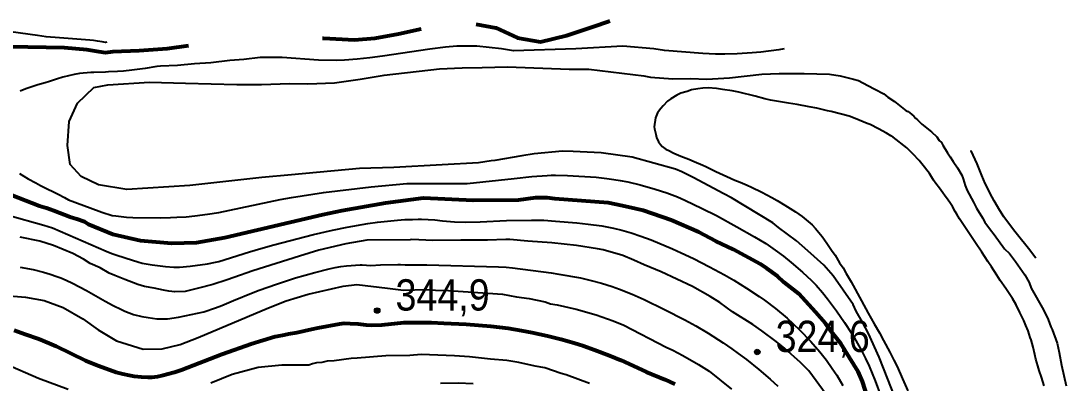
# Model space of a CAD drawing. Header units: metres. Extents: x 549268 to 556659, y 1838059 to 1844558.
# Drawn here: x 550588 to 551156, y 1843556 to 1843753 of the extents above; entities that cross this region are included whole.
import ezdxf

# ---------------------------------------------------------------- set-up
doc = ezdxf.new("R2010")
doc.units = ezdxf.units.M
doc.header["$LTSCALE"] = 0.8
for name, color, linetype, lineweight in [('1', 7, 'Continuous', 25), ('2', 7, 'Continuous', 53), ('5', 7, 'Continuous', 13)]:
    doc.layers.add(name, color=color, linetype=linetype, lineweight=lineweight)

msp = doc.modelspace()

# ---------------------------------------------------------------- hatches: boundary and pattern name
at = {"layer": '5'}
for points in [[(550783.25, 1843595.4, 1), (550780.25, 1843595.4, 1)], [(550990.01, 1843572.89, 1), (550987.01, 1843572.89, 1)]]:
    msp.add_hatch(color=256, dxfattribs=at).paths.add_polyline_path(points)

# ---------------------------------------------------------------- linework, layer by layer
at = {"layer": '1'}
for points in [[(550634.77, 1843741.27), (550633.94, 1843741.14), (550632.2, 1843741.45), (550629.64, 1843741.7), (550627.41, 1843742.13), (550625.45, 1843742.32), (550615.97, 1843742.98), (550608.91, 1843743.63), (550601.74, 1843744.15), (550596.94, 1843744.95), (550582.54, 1843746.95)], [(551003.22, 1843737.65), (551000.28, 1843737.1), (550990.39, 1843735.76), (550985.83, 1843735.38), (550977.53, 1843734.83), (550970.81, 1843734.67), (550965.82, 1843734.74), (550958.9, 1843735.09), (550938.04, 1843736.77), (550932.25, 1843737.57), (550915.35, 1843739.15), (550889.79, 1843737.57), (550855.96, 1843736.47), (550849.33, 1843737.59), (550835.89, 1843739.02), (550830.52, 1843739.13), (550825.17, 1843739.05), (550818.86, 1843738.53), (550810.35, 1843737.47), (550784.65, 1843733.61), (550777.74, 1843732.66), (550770.9, 1843731.95), (550763.99, 1843731.42), (550759.64, 1843731.35), (550749.84, 1843731.47), (550730.07, 1843732.94), (550726.93, 1843732.98), (550718.08, 1843732.83), (550709.17, 1843731.9), (550701.64, 1843731.23), (550691.27, 1843730), (550682.41, 1843729.41), (550673.21, 1843728.63), (550663.87, 1843728.17), (550662, 1843728.03), (550655.58, 1843726.97), (550651.25, 1843726.47), (550648.4, 1843726.05), (550643.87, 1843725.53), (550640.5, 1843725.34), (550635.64, 1843725.09), (550634.06, 1843724.91), (550627.69, 1843724.78), (550626.09, 1843724.79), (550619.87, 1843724.18), (550616.94, 1843723.65), (550613.92, 1843723), (550610.82, 1843722.25), (550607.36, 1843721.05)], [(550845.71, 1843677), (550843.7, 1843676.77), (550836.96, 1843675.75), (550817.19, 1843674.67), (550790.92, 1843673.2), (550772.19, 1843672.55), (550735.26, 1843669.23), (550719.1, 1843667.75), (550679.87, 1843663.27), (550645.61, 1843661.27), (550630.21, 1843663.76), (550620.78, 1843668.25), (550614.82, 1843674.72), (550613.33, 1843685.18), (550614.32, 1843698.14), (550618.79, 1843708.1), (550627.73, 1843716.57), (550635.18, 1843718.06), (550658.02, 1843719.55), (550677.56, 1843718.96), (550705.4, 1843718.28), (550718.9, 1843718.16), (550734.13, 1843718.76), (550744.14, 1843718.58), (550758.6, 1843719.09), (550772.61, 1843721.1), (550785.58, 1843723.24), (550815.74, 1843726.75), (550827.99, 1843727.37), (550838.87, 1843727.44), (550852.57, 1843727.85), (550886.2, 1843726.5), (550896.98, 1843726.5), (550926.85, 1843722.88), (550930.48, 1843722.28), (550942.52, 1843721.37), (550952.17, 1843721.46), (550961.09, 1843721.21), (550973.46, 1843721.86), (550991.02, 1843723.87), (551000.39, 1843724.18), (551014.1, 1843724.23), (551027.88, 1843723.77), (551033.57, 1843722.9), (551040.88, 1843721.19), (551043.5, 1843720.47), (551048.64, 1843717.76), (551052.43, 1843715.65), (551057.29, 1843713.16), (551059.53, 1843711.38), (551063.11, 1843709), (551069.53, 1843703.89), (551070.59, 1843703.5), (551071.43, 1843702.84), (551073.67, 1843701.06), (551074.57, 1843699.89), (551075.68, 1843699), (551077.98, 1843696.73), (551083.29, 1843692.51), (551086.14, 1843689.78), (551087.37, 1843687.89), (551088.77, 1843686.78), (551089.44, 1843685.33), (551091.97, 1843681.05), (551093.48, 1843678.93), (551095.05, 1843676.32), (551097.46, 1843673.04), (551099.7, 1843668.97), (551100.43, 1843667.03), (551101.62, 1843663.35), (551102.68, 1843660.68), (551106.22, 1843654.22), (551107.84, 1843651.1), (551110.98, 1843645.87), (551112.27, 1843643.48), (551115.3, 1843639.25), (551117.37, 1843636.7), (551123.08, 1843628.96), (551125.66, 1843626.46), (551128.96, 1843622.01), (551134.11, 1843614.73), (551136.36, 1843610.66), (551137.48, 1843607.49), (551144.16, 1843595.8), (551146.79, 1843590.52), (551148.26, 1843586.62), (551148.93, 1843585.17), (551151.58, 1843577.6), (551152.65, 1843572.64), (551153.96, 1843565.67), (551156.5, 1843554.53)], [(550607.36, 1843721.05), (550603.51, 1843719.81), (550601.19, 1843719.15), (550597.12, 1843718.08), (550590.58, 1843715.94), (550587.54, 1843714.59)], [(551010.17, 1843707.38), (551005.59, 1843708.15), (550995.63, 1843709.81), (550992.56, 1843710.45), (550987.41, 1843711.86), (550978.58, 1843714.04), (550974.81, 1843714.71), (550969.62, 1843715.61), (550966.37, 1843716.04), (550961.84, 1843716.42), (550958.86, 1843716.28), (550956.1, 1843715.96), (550952.69, 1843715.27), (550950.39, 1843714.41), (550947, 1843713.52), (550944.73, 1843712.46), (550941.56, 1843710.5), (550939.73, 1843709.1), (550937.3, 1843706.72), (550936.08, 1843705.19), (550934.16, 1843702.77), (550933.08, 1843700.05), (550932.52, 1843695.3), (550932.66, 1843694.12), (550933.28, 1843691.29), (550933.79, 1843689.46), (550934.76, 1843687.07), (550935.82, 1843685.7), (550936.85, 1843684.52), (550939.02, 1843682.97), (550939.97, 1843682.58), (550943.15, 1843680.95), (550946.92, 1843679.38), (550951.22, 1843677.58), (550954.24, 1843676.43), (550958.87, 1843674.36), (550960.45, 1843673.65), (550965.95, 1843670.88), (550972.05, 1843668.19), (550976.37, 1843666.19), (550979.17, 1843665.21), (550982.97, 1843663.45), (550985.38, 1843662.43), (550991.08, 1843659.69), (550996.5, 1843656.82), (550999.37, 1843655.25), (551003.46, 1843652.72), (551006.46, 1843650.87), (551009.27, 1843649), (551012.96, 1843646.43), (551015.15, 1843644.68), (551018.36, 1843641.96), (551020.27, 1843640.08), (551022.95, 1843636.69), (551023.77, 1843635.69), (551026.27, 1843632.09), (551028.91, 1843628.2), (551030.83, 1843625.42), (551033.29, 1843621.31), (551035.21, 1843618.54), (551036.95, 1843615.54), (551039.57, 1843610.95), (551045.23, 1843600.73), (551048.89, 1843594.06), (551052.15, 1843588.25)], [(551144.62, 1843554.52), (551143.84, 1843556.93), (551143.18, 1843559.25), (551141.88, 1843562.79), (551141.19, 1843565.31), (551139.97, 1843568.96), (551139.48, 1843571.5), (551138.62, 1843575.59), (551137.46, 1843579.55), (551137.02, 1843580.8), (551135.81, 1843584.45), (551134.59, 1843587.2), (551133.47, 1843590.07), (551131.37, 1843594.42), (551129.3, 1843598.57), (551127.32, 1843601.94), (551123.8, 1843607.42), (551120.61, 1843611.75), (551118.78, 1843614.63), (551115.87, 1843619.09), (551113.94, 1843622.06), (551110.66, 1843627.17), (551107.29, 1843632.18), (551105.49, 1843634.86), (551102.85, 1843638.75), (551101.04, 1843641.44), (551098.51, 1843645.24), (551097.12, 1843647.78), (551096.16, 1843649.26), (551094.75, 1843652), (551093.67, 1843653.57), (551092, 1843655.97), (551090.72, 1843657.52), (551089.51, 1843659.38), (551087.62, 1843661.96), (551085.64, 1843664.42), (551084.43, 1843666.28), (551082.12, 1843669.91), (551080.71, 1843671.74), (551079.44, 1843673.29), (551077.32, 1843676.05), (551076.62, 1843676.96), (551073.21, 1843680.57), (551072.42, 1843681.37), (551069.94, 1843683.88), (551062.5, 1843689.62), (551061.23, 1843690.27), (551058.75, 1843691.88), (551054.4, 1843694.08), (551049.84, 1843696.45), (551048.37, 1843697.08), (551041.77, 1843699.82), (551038.44, 1843701.03), (551028.67, 1843703.61), (551026.63, 1843703.97), (551020.89, 1843705.31), (551016.7, 1843706.13), (551010.17, 1843707.38)], [(551063.86, 1843546.98), (551054.87, 1843570.09), (551049.08, 1843582.89), (551045.83, 1843589.12), (551042.35, 1843595.08), (551040.66, 1843598.7), (551029.74, 1843614.22), (551024.76, 1843620), (551015.98, 1843627.89), (551009.77, 1843633.27), (551000.05, 1843640.55), (550996.97, 1843642.99), (550974.57, 1843656.69), (550970.27, 1843658.74), (550953.74, 1843667.77), (550947.54, 1843670.87), (550944.08, 1843672.25), (550920.47, 1843678.7), (550903.68, 1843681.1), (550888.35, 1843681.88), (550882.49, 1843681.98), (550867.16, 1843680.48), (550860.42, 1843679.45), (550845.71, 1843677)], [(551140.07, 1843623.88), (551136.04, 1843629.18), (551130.08, 1843636.47), (551127.92, 1843639.23), (551122.64, 1843646.31), (551120.42, 1843649.72), (551117.29, 1843655.03), (551116.21, 1843657.02), (551112.56, 1843664.48), (551110.64, 1843668.76), (551108.08, 1843675.22), (551104.89, 1843682.17), (551104.8, 1843682.35)], [(550587.27, 1843669.86), (550591.99, 1843667), (550596.14, 1843664.78), (550598.59, 1843663.37), (550602.72, 1843661.35), (550605.26, 1843660.04), (550608.22, 1843658.58), (550611.62, 1843656.78), (550613.95, 1843655.65), (550630.63, 1843649.37), (550632.08, 1843648.94), (550637.62, 1843647.09), (550637.69, 1843647.08), (550639.65, 1843646.81), (550645.49, 1843646.22), (550648.87, 1843646.02), (550663.85, 1843645.74), (550669.27, 1843645.9), (550672.76, 1843646.09), (550677.82, 1843646.39), (550682.65, 1843646.79), (550689.5, 1843647.69), (550695.59, 1843648.71), (550729.01, 1843655.68), (550735.24, 1843656.76), (550752.53, 1843659.54), (550778.46, 1843662.6), (550797.86, 1843664.45), (550830.69, 1843664.43), (550856.22, 1843667.07), (550865.85, 1843668.18), (550874.23, 1843668.8), (550876.47, 1843668.9), (550878.72, 1843668.9), (550885.33, 1843668.77), (550900.93, 1843667.82), (550906.6, 1843667.23), (550910.51, 1843666.69), (550913.94, 1843666.12), (550918.15, 1843665.33), (550924.83, 1843663.71), (550933.05, 1843661.38), (550939.4, 1843659.31), (550945.04, 1843657.19), (550949.14, 1843655.38), (550958.58, 1843650.82), (550966.27, 1843646.99), (550977.49, 1843640.89), (550987.03, 1843635.42), (550993.1, 1843631.75), (550998.2, 1843628.3), (551002.78, 1843624.89), (551006.98, 1843621.55), (551013.19, 1843616.26), (551018.02, 1843611.75), (551020.54, 1843609.13), (551023.91, 1843605.17), (551026.69, 1843601.71), (551031.61, 1843595.18), (551035.94, 1843588.97), (551039.74, 1843583.14), (551041.17, 1843580.8), (551043.09, 1843577.51), (551045.17, 1843573.71), (551047.36, 1843569.34), (551049.3, 1843565.15), (551052.61, 1843557.14), (551055.71, 1843548.82)], [(550580.98, 1843647.28), (550600.46, 1843641.79), (550605.11, 1843640.31), (550634.45, 1843627.67), (550637.5, 1843626.43), (550640.13, 1843625.47), (550648.68, 1843622.81), (550651.58, 1843621.81), (550654.02, 1843621.22), (550659.38, 1843620.29), (550666.6, 1843619.34), (550671.16, 1843618.97), (550674.16, 1843619.03), (550679.96, 1843619.49), (550689.53, 1843620.83), (550693.85, 1843621.64), (550695.65, 1843622.11), (550712.3, 1843627.31), (550718.49, 1843629.12), (550725.62, 1843631.09), (550747.05, 1843636.67), (550757.49, 1843639.14), (550765.49, 1843640.78), (550776.69, 1843642.66), (550782, 1843643.4), (550792.89, 1843644.57), (550796.87, 1843644.92), (550800.95, 1843644.97), (550804.1, 1843645.11), (550805.86, 1843645.08), (550813.11, 1843644.71), (550817.22, 1843644.19), (550823.91, 1843643.58), (550829.77, 1843643.46), (550837.81, 1843643.61), (550852.11, 1843644.37), (550865.79, 1843644.54), (550872.5, 1843644.48), (550878.74, 1843644.03), (550890.38, 1843643.01), (550896.61, 1843642.38), (550903.93, 1843641.38), (550910.37, 1843640.09), (550914.79, 1843639), (550919.95, 1843637.57), (550925.25, 1843635.81), (550930.72, 1843633.78), (550942.41, 1843628.93), (550947.1, 1843626.82), (550953.84, 1843623.64), (550962.62, 1843619.22), (550970.75, 1843614.9), (550975.69, 1843611.97), (550982.75, 1843607.54), (550989.6, 1843602.97), (550992.39, 1843601.01), (550998.35, 1843596.5), (551004.75, 1843591.21), (551011.55, 1843584.84), (551017.63, 1843578.57), (551022.61, 1843572.97), (551026.09, 1843568.48)], [(551026, 1843549.71), (551016.64, 1843562.61), (551012.05, 1843567.17), (551003.55, 1843574.83), (550998.8, 1843578.61), (550991.03, 1843584.33), (550986.06, 1843587.82), (550975.11, 1843594.7), (550968.18, 1843599.75), (550962.98, 1843602.97), (550953.21, 1843608.46), (550936.29, 1843616.43), (550926.97, 1843620.19), (550921.33, 1843622.85), (550915.46, 1843625.23), (550904.69, 1843628.31), (550901.57, 1843628.97), (550890.19, 1843630.72), (550876.8, 1843632.23), (550863.75, 1843633.03), (550853.99, 1843633.94), (550851.71, 1843633.94), (550841.84, 1843633.57), (550827.34, 1843633.69), (550812.12, 1843633.47), (550800.63, 1843633.94), (550799.63, 1843633.82), (550776.18, 1843633.62), (550764.75, 1843631.67), (550750.01, 1843628.15), (550739.51, 1843625.02), (550714.07, 1843616.91), (550703.88, 1843613.31), (550700.13, 1843612.07), (550692.33, 1843609.52), (550684.64, 1843607.63), (550680.9, 1843606.6), (550677.34, 1843605.79), (550671.69, 1843605.56), (550668.4, 1843605.99), (550665.51, 1843606.48), (550660.52, 1843607.53), (550655.14, 1843608.55), (550651.57, 1843609.56), (550644.58, 1843612.22), (550639.06, 1843614.43), (550636.08, 1843615.71), (550631.09, 1843618.59), (550625.74, 1843621.03), (550622.05, 1843623.24), (550616.21, 1843626.43), (550605.79, 1843630.73), (550598.22, 1843633.11), (550587.63, 1843635.36)], [(550587.67, 1843618.99), (550594.69, 1843617.68), (550600.34, 1843616.26), (550603.94, 1843615.2), (550607.52, 1843613.97), (550609.64, 1843613.15), (550612.63, 1843611.87)], [(550612.63, 1843611.87), (550616.12, 1843610.22), (550623.62, 1843606.25), (550633.73, 1843600.46), (550638.2, 1843598.09), (550642.66, 1843595.89), (550644.53, 1843595.08), (550649.24, 1843593.33), (550653.78, 1843592.2), (550657.16, 1843591.55), (550659.55, 1843591.18), (550661.84, 1843590.93), (550664.72, 1843590.82), (550667.68, 1843590.88), (550673.65, 1843591.76), (550687.45, 1843594.77), (550693.9, 1843596.96), (550697.28, 1843598.22), (550703.67, 1843600.81), (550714.31, 1843605.27), (550717.55, 1843606.54), (550726.96, 1843609.81), (550737.43, 1843613.13), (550747.9, 1843616.13), (550755.62, 1843618.04), (550758.91, 1843618.79), (550762.07, 1843619.37), (550765.05, 1843619.66), (550772.54, 1843620.19), (550773.67, 1843620.2), (550778.3, 1843619.97), (550783.6, 1843620.25), (550792.98, 1843620.51), (550794.44, 1843620.49), (550796.98, 1843620.27), (550804.33, 1843620.27), (550808.73, 1843620.19), (550847.69, 1843619.16), (550851.92, 1843618.97), (550855.45, 1843618.64), (550876.41, 1843615.91), (550880.65, 1843615.25), (550892.29, 1843613.11), (550898.2, 1843611.8), (550903.7, 1843610.33), (550909.65, 1843608.44), (550913.6, 1843607.02), (550920.46, 1843604.25), (550926.94, 1843601.32), (550938.14, 1843595.92), (550949.2, 1843590.39), (550955.06, 1843587.17), (550961.78, 1843583.1), (550969.95, 1843577.83), (550974.67, 1843574.6), (550978.21, 1843572.05), (550982.58, 1843568.73), (550989.32, 1843563.36), (550995.58, 1843558.1), (550999.69, 1843554.4)], [(550684.49, 1843580.67), (550722.67, 1843596.85), (550732.31, 1843600.65), (550744.31, 1843604.22), (550763.21, 1843608.66), (550770.75, 1843609.52), (550787.4, 1843607.52), (550796.15, 1843606.49), (550808.31, 1843606.86), (550813.44, 1843606.43), (550820.57, 1843606.24), (550850.02, 1843604.27), (550857.55, 1843602.84), (550864.52, 1843601.86), (550873.12, 1843600.05), (550876.02, 1843599.11), (550879.64, 1843598.51), (550890.08, 1843596.15), (550900.85, 1843593.06), (550910.12, 1843589.8), (550915.98, 1843587.43), (550938.93, 1843575.57), (550942.67, 1843573.96), (550948.09, 1843571.03), (550956.53, 1843566.15), (550962.28, 1843562.49), (550974.58, 1843552.72)], [(550577.32, 1843603.85), (550590.44, 1843602.64), (550600.64, 1843600.93), (550610.98, 1843597.03), (550621.61, 1843590.84), (550629.99, 1843585.01), (550639.97, 1843578.87), (550654.52, 1843574.46), (550664.76, 1843574.57), (550674.7, 1843576.98), (550684.49, 1843580.67)], [(551052.15, 1843588.25), (551055.01, 1843583.28), (551057.19, 1843579.04), (551060.61, 1843572.75), (551062.79, 1843568.51), (551064.6, 1843564.92), (551067.55, 1843558.28), (551070.49, 1843551.83)], [(550613.69, 1843552.5), (550597.52, 1843558.39), (550579.28, 1843566.36)], [(550897.24, 1843555.81), (550884.51, 1843560.45), (550881.89, 1843561.16), (550872.9, 1843564.2), (550867.71, 1843565.13), (550858.84, 1843567.17), (550852.37, 1843568.2), (550843.39, 1843568.95), (550832.07, 1843570.2), (550823.87, 1843570.79), (550805.75, 1843571.51), (550799.45, 1843571.04), (550786.51, 1843570.83), (550770.91, 1843569.55), (550767.62, 1843569.43), (550758.37, 1843568.12), (550754.58, 1843567.94), (550751.62, 1843567.09), (550748.84, 1843567.03), (550746.61, 1843566.52), (550744.66, 1843565.79), (550743.65, 1843565.67), (550729.84, 1843565.71), (550717, 1843564.37), (550702.81, 1843560.65), (550691.33, 1843555.97)], [(551026.09, 1843568.48), (551029.31, 1843563.92), (551031.76, 1843560.21), (551033.87, 1843556.79), (551035.06, 1843554.65)], [(550816.21, 1843555.92), (550825.76, 1843556.1), (550834.06, 1843555.85)]]:
    msp.add_lwpolyline(points, dxfattribs=at)
at = {"layer": '2'}
for points in [[(550752.09, 1843743.46), (550752.58, 1843743.37), (550769.42, 1843742.49), (550780.58, 1843743.5), (550793.4, 1843745.75), (550805.69, 1843748.53)], [(550835.53, 1843751), (550846.28, 1843749.11), (550858.12, 1843743.59), (550870.57, 1843741.51), (550884.68, 1843744.83), (550899.51, 1843749.67), (550907.46, 1843752.42), (550908.34, 1843752.79)], [(550582.04, 1843738.98), (550611.43, 1843738.41), (550623.93, 1843737.19), (550630.34, 1843736.09), (550634.03, 1843735.7), (550637.9, 1843736.18), (550652.39, 1843736.69), (550667.55, 1843737.81), (550679.06, 1843739.46)], [(551048.58, 1843547.72), (551045.77, 1843556.8), (551043.35, 1843562.36), (551033.99, 1843577.55), (551028.95, 1843583.84), (551025.65, 1843588.29), (551020.11, 1843594.51), (551011.1, 1843604.41), (551002.99, 1843610.85), (550999.58, 1843614.02), (550993.77, 1843618.18), (550990.19, 1843620.56), (550975.56, 1843628.55), (550965.9, 1843633.03), (550956.68, 1843638.07), (550941.72, 1843644.49), (550926.37, 1843649.85), (550922.46, 1843650.67), (550915.15, 1843652.38), (550907.34, 1843654.02), (550878.4, 1843656.05), (550874.27, 1843656.59), (550867.91, 1843656.63), (550858.66, 1843655.31), (550833.94, 1843655.15), (550807.01, 1843656.54), (550786.35, 1843653.7), (550762.62, 1843649.56), (550752.24, 1843647.49), (550698.83, 1843634.85), (550683.46, 1843632.28), (550670.02, 1843631.9), (550653.12, 1843633.29), (550638.03, 1843636.73), (550624.71, 1843642.23), (550622.58, 1843643.58), (550618.35, 1843645.13), (550614.79, 1843646.14), (550605.88, 1843649.59), (550601.88, 1843650.96), (550598.09, 1843652.15), (550570.53, 1843662.82)], [(550584.31, 1843584.7), (550590.35, 1843582.63), (550597.75, 1843579.96), (550603.43, 1843577.73), (550607.23, 1843576), (550623.2, 1843568.34), (550629.9, 1843565.46), (550636.33, 1843563.12), (550639.87, 1843562), (550643.37, 1843561.04), (550646.87, 1843560.25), (550649.54, 1843559.77), (550653.41, 1843559.34), (550657.03, 1843559.22), (550659.29, 1843559.27), (550662.21, 1843559.57), (550665.3, 1843560.2), (550671.51, 1843561.93), (550675.36, 1843563.24), (550697.35, 1843571.78), (550704.04, 1843574.07), (550713.19, 1843577.33), (550726.35, 1843581.28), (550727.36, 1843581.53), (550731.1, 1843582.14), (550733.59, 1843582.67), (550738.01, 1843583.46), (550745.96, 1843585.31), (550749.55, 1843586.05), (550761.31, 1843588.21), (550763.9, 1843588.48), (550767.15, 1843588.44), (550771.48, 1843588.16), (550775.79, 1843587.62), (550778.93, 1843587.53), (550784.25, 1843587.73), (550796.24, 1843588.83), (550803.57, 1843588.96), (550811.25, 1843588.88), (550818.06, 1843588.63), (550830.14, 1843587.96), (550843.56, 1843586.86), (550852.95, 1843585.81), (550860.26, 1843584.64)], [(550860.26, 1843584.64), (550866.05, 1843583.5), (550874.49, 1843581.66), (550881.6, 1843579.92), (550888.82, 1843577.84), (550894.02, 1843576.17), (550900.05, 1843574.07), (550908.07, 1843571.01), (550914.29, 1843568.35), (550928.11, 1843562.08), (550938.19, 1843557.94), (550943.74, 1843555.44)]]:
    msp.add_lwpolyline(points, dxfattribs=at)
at = {"layer": '5'}
for centre in [(550781.75, 1843595.4), (550988.51, 1843572.89)]:
    msp.add_circle(centre, 1.5, dxfattribs=at)

# ---------------------------------------------------------------- texts
at = {"layer": '5', "width": 0.9}
for s, p in [('344,9', (550791.75, 1843595.4)), ('324,6', (550998.51, 1843572.89))]:
    msp.add_text(s, height=17, dxfattribs=at).set_placement(p)

doc.saveas('drawing.dxf')
